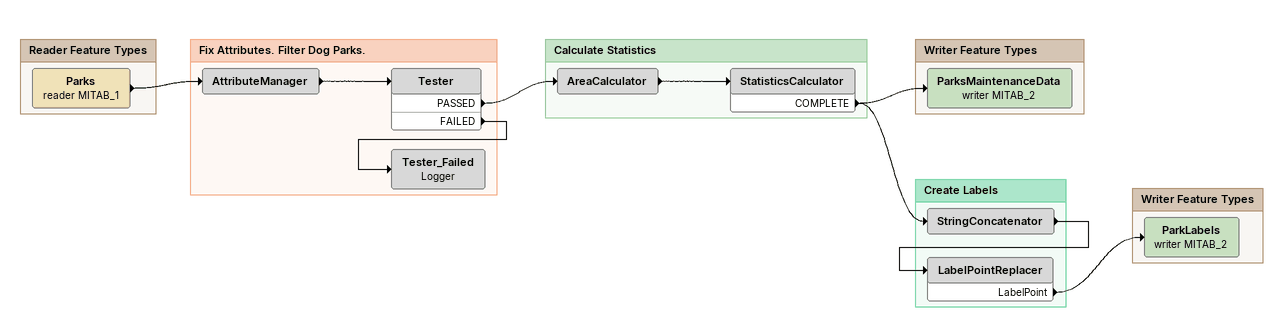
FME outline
Bookmark: Reader Feature Types
Parks (reader MITAB_1)
    -> AttributeManager

Bookmark: Fix Attributes. Filter Dog Parks.
AttributeManager
    -> Tester
Tester
    PASSED -> AreaCalculator
    FAILED -> Tester_Failed
Tester_Failed: Logger

Bookmark: Calculate Statistics
AreaCalculator
    -> StatisticsCalculator
StatisticsCalculator
    COMPLETE -> ParksMaintenanceData (writer MITAB_2)
    COMPLETE -> StringConcatenator

Bookmark: Writer Feature Types
ParksMaintenanceData (writer MITAB_2)

Bookmark: Create Labels
StringConcatenator
    -> LabelPointReplacer
LabelPointReplacer
    LabelPoint -> ParkLabels (writer MITAB_2)

Bookmark: Writer Feature Types
ParkLabels (writer MITAB_2)
